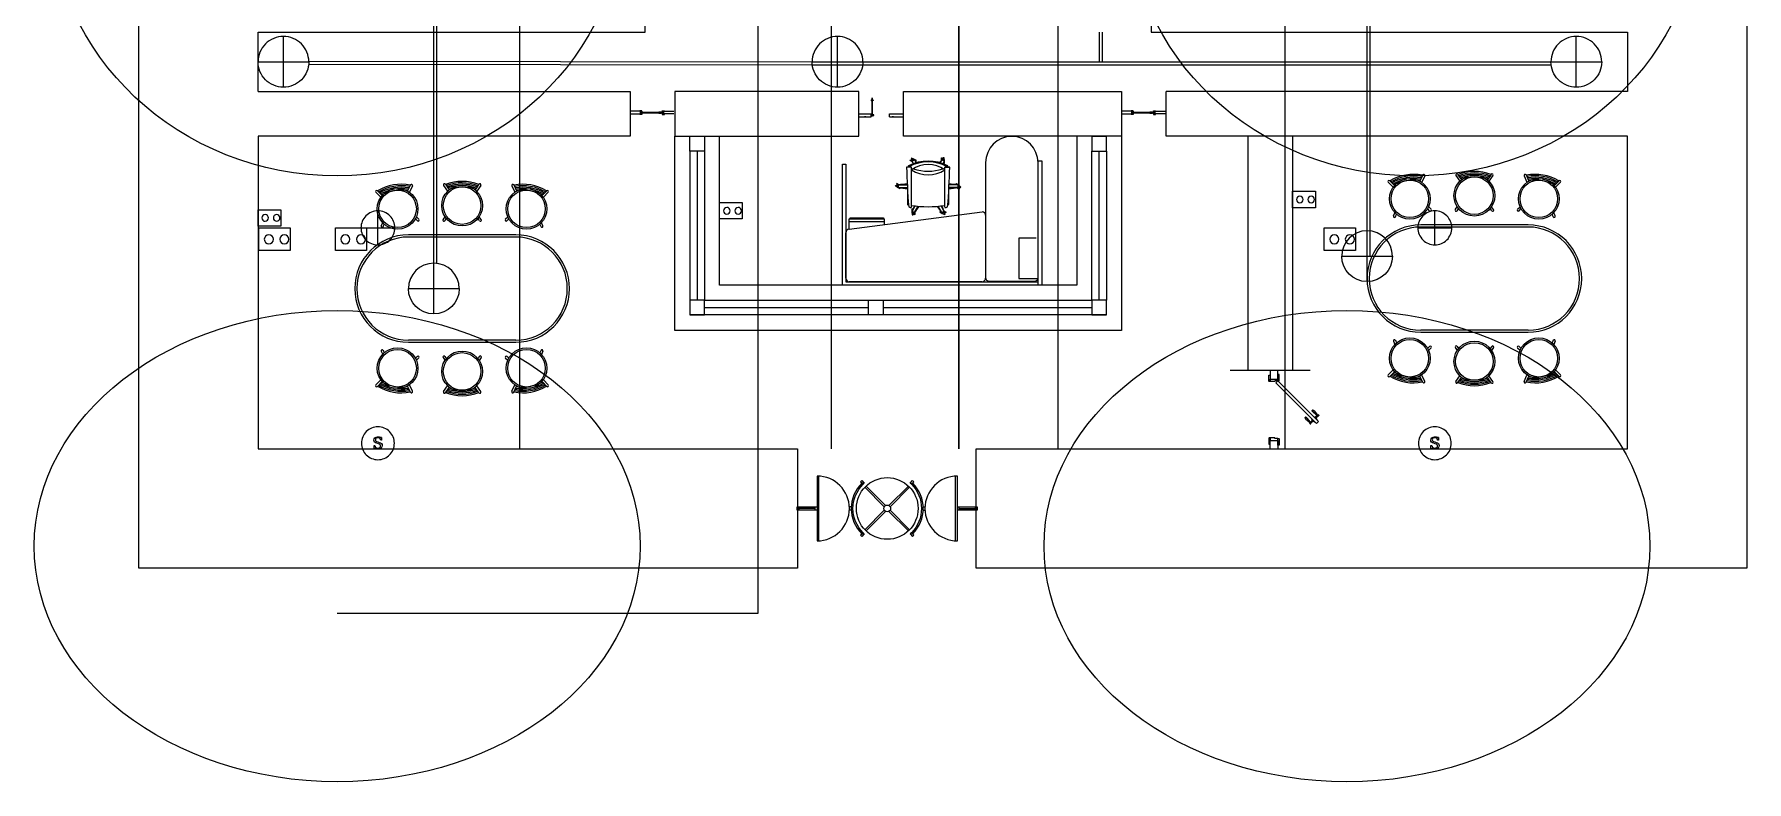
# Model space of a CAD drawing. Header units: millimetres. Extents: x 154 to 2591, y 114 to 4220.
# Drawn here: x 154 to 729, y 114 to 365 of the extents above; entities that cross this region are included whole.
import ezdxf

# ---------------------------------------------------------------- set-up
doc = ezdxf.new("R2010")
doc.units = ezdxf.units.MM
doc.header["$MEASUREMENT"] = 0
doc.layers.add('1', color=7, linetype='Continuous', true_color=0x555555)
doc.layers.add('network', color=7, linetype='Continuous', true_color=0x3a6fa0)
for name, color, linetype in [('electrical', 120, 'Continuous'), ('external wall', 1, 'Continuous'), ('glass', 3, 'Continuous'), ('pipe', 180, 'Continuous'), ('plumbing', 203, 'Continuous'), ('window', 4, 'Continuous')]:
    doc.layers.add(name, color=color, linetype=linetype)

# ---------------------------------------------------------------- blocks, each defined once
blk = doc.blocks.new('A$C13DF2AF7')
at = {"color": 0}
for p, q in [((8, -1404), (8, 18)), ((8, 18), (48, 18)), ((48, 18), (48, -1402)), ((50, 18), (2289, 18)), ((2289, 18), (2289, -1368)), ((2249, -22), (50, -22)), ((50, -69), (50, -1384)), ((270, -59), (51, -59)), ((610, -29), (90, -29)), ((270, -519), (270, -59)), ((650, -782), (650, -62)), ((650, -1394), (650, -69)), ((690, -22), (2210, -22)), ((2249, -1368), (2249, -22)), ((2250, -62), (2250, -582)), ((70, -519), (270, -519)), ((2210, -622), (690, -822)), ((1810, -741), (1810, -674)), ((2210, -711), (1810, -711)), ((1810, -711), (1810, -711)), ((2210, -741), (1810, -741)), ((1820, -751), (1820, -741)), ((2200, -751), (1820, -751)), ((2210, -741), (2200, -741)), ((2200, -741), (2200, -751)), ((2210, -622), (2210, -741)), ((1071, -904), (1071, -1063)), ((1103, -819), (1108, -810)), ((1127, -833), (1103, -819)), ((1108, -810), (1117, -814)), ((1117, -791), (1112, -800)), ((1112, -800), (1122, -805)), ((1146, -804), (1117, -791)), ((1117, -814), (1126, -819)), ((1117, -873), (1117, -1334)), ((1122, -805), (1131, -810)), ((1124, -827), (1152, -812)), ((1124, -827), (1160, -889)), ((1173, -820), (1146, -804)), ((1152, -812), (1194, -885)), ((1163, -826), (1168, -829)), ((1168, -829), (1173, -820)), ((1464, -812), (1421, -885)), ((1491, -827), (1455, -889)), ((1460, -789), (1471, -788)), ((1460, -816), (1460, -789)), ((1464, -812), (1491, -827)), ((1471, -788), (1471, -799)), ((1471, -799), (1472, -809)), ((1492, -787), (1481, -788)), ((1481, -788), (1482, -798)), ((1482, -798), (1482, -808)), ((1484, -845), (1484, -851)), ((1484, -851), (1495, -850)), ((1495, -819), (1492, -787)), ((1495, -850), (1495, -819)), ((1498, -873), (1498, -1334)), ((1544, -1063), (1544, -904)), ((934, -1105), (941, -1097)), ((957, -1127), (934, -1105)), ((941, -1097), (949, -1104)), ((954, -1081), (947, -1089)), ((947, -1089), (955, -1096)), ((949, -1104), (956, -1111)), ((975, -1097), (954, -1081)), ((955, -1096), (963, -1103)), ((982, -1146), (957, -1127)), ((968, -1129), (968, -1098)), ((968, -1098), (1070, -1098)), ((968, -1129), (1068, -1129)), ((981, -1131), (981, -1131)), ((981, -1131), (989, -1138)), ((989, -1138), (982, -1146)), ((1647, -1098), (1546, -1098)), ((1647, -1129), (1548, -1129)), ((1624, -1092), (1629, -1083)), ((1629, -1095), (1624, -1092)), ((1629, -1083), (1657, -1099)), ((1641, -1130), (1665, -1144)), ((1647, -1098), (1647, -1129)), ((1662, -1129), (1654, -1124)), ((1657, -1099), (1682, -1117)), ((1668, -1120), (1659, -1115)), ((1671, -1135), (1662, -1129)), ((1665, -1144), (1671, -1135)), ((1677, -1126), (1668, -1120)), ((1682, -1117), (1677, -1126)), ((1117, -1334), (1061, -1334)), ((1061, -1334), (1117, -1334)), ((1498, -1334), (1554, -1334)), ((2269, -1368), (2249, -1368)), ((2289, -1368), (2269, -1368)), ((44, -1404), (8, -1404)), ((48, -1402), (44, -1404)), ((1131, -1376), (1121, -1377)), ((1121, -1377), (1121, -1408)), ((1121, -1408), (1124, -1440)), ((1124, -1400), (1140, -1372)), ((1152, -1416), (1124, -1400)), ((1124, -1440), (1134, -1439)), ((1132, -1383), (1131, -1376)), ((1134, -1429), (1133, -1419)), ((1134, -1439), (1134, -1429)), ((1144, -1428), (1144, -1418)), ((1145, -1439), (1144, -1428)), ((1155, -1438), (1145, -1439)), ((1152, -1416), (1171, -1382)), ((1155, -1411), (1155, -1438)), ((1447, -1398), (1442, -1407)), ((1442, -1407), (1470, -1423)), ((1464, -1416), (1445, -1382)), ((1453, -1401), (1447, -1398)), ((1491, -1400), (1464, -1416)), ((1470, -1423), (1498, -1436)), ((1491, -1400), (1475, -1372)), ((1494, -1422), (1485, -1417)), ((1489, -1394), (1513, -1408)), ((1499, -1413), (1490, -1408)), ((1503, -1427), (1494, -1422)), ((1498, -1436), (1503, -1427)), ((1508, -1417), (1499, -1413)), ((1513, -1408), (1508, -1417))]:
    blk.add_line(p, q, dxfattribs=at)
for centre, radius, start, end in [((90, -69), 40, 90, 180), ((610, -69), 40, 0, 90), ((690, -62), 40, 90, 180), ((2210, -62), 40, 0, 90), ((2210, -582), 40, 269.9365, 0.0635), ((690, -782), 40, 180, 270), ((7850, -1461), 6790, 175.0741, 178.9282), ((1308, -2078), 1198, 100.8173, 101.3741), ((1108, -916), 44.9, 77.8383, 121.0044), ((1308, -2078), 1198, 80.8598, 99.1402), ((2861, -106), 1881, 202.5522, 204.6431), ((1138, -819), 12.1, 30, 210), ((1138, -819), 5.25, 30, 210), ((-341, -1955), 1881, 34.7003, 37.4478), ((2957, -1955), 1881, 142.5522, 145.2997), ((-246, -106), 1881, 335.3569, 337.4478), ((1478, -819), 12.1, 330, 150), ((1478, -819), 5.25, 330, 150), ((1507, -916), 44.9, 58.9956, 102.1617), ((-5235, -1461), 6790, 1.0718, 4.9259), ((1308, -2078), 1198, 78.6259, 79.1827), ((968, -1114), 12.1, 90, 270), ((968, -1114), 5.25, 90, 270), ((1212, -2963), 1881, 94.3251, 97.4478), ((1212, 735), 1881, 262.5522, 265.593), ((1404, -2963), 1881, 82.5522, 85.6749), ((1404, 735), 1881, 274.407, 277.4478), ((1647, -1114), 12.1, 270, 90), ((1647, -1114), 5.25, 270, 90), ((1086, -1342), 5.33, 52.9271, 231.3109), ((1308, -921), 481, 242.0686, 297.9314), ((1308, -921), 471, 242.2928, 297.7072), ((1308, -1598), 353, 57.3822, 122.6178), ((1308, -1039), 324, 233.9912, 306.0088), ((2861, -2121), 1881, 156.4846, 157.4478), ((1308, -1795), 509, 70.6389, 109.3611), ((-246, -2121), 1881, 22.5522, 23.5154), ((1530, -1342), 5.33, 308.6891, 127.0729), ((350, -1384), 300, 180, 0), ((1138, -1408), 12.1, 150, 330), ((1138, -1408), 5.25, 150, 330), ((-341, -272), 1881, 322.5522, 323.7681), ((2957, -272), 1881, 216.2319, 217.4478), ((1478, -1408), 12.1, 210, 30), ((1478, -1408), 5.25, 210, 30)]:
    blk.add_arc(centre, radius, start, end, dxfattribs=at)
blk = doc.blocks.new('A$C201F2B46')
at = {"color": 0}
for p, q in [((194, 873), (240, 827)), ((208, 887), (252, 843)), ((516, 942), (489, 885)), ((534, 933), (506, 874)), ((825, 936), (862, 883)), ((841, 947), (877, 896)), ((1154, 947), (1118, 896)), ((1170, 936), (1133, 883)), ((1460, 933), (1487, 874)), ((1478, 942), (1504, 885)), ((1786, 887), (1742, 843)), ((1800, 873), (1754, 827)), ((594, 622), (572, 645)), ((819, 619), (838, 645)), ((1176, 619), (1157, 645)), ((1399, 622), (1422, 645)), ((243, 560), (257, 589)), ((262, 552), (272, 575)), ((580, 608), (562, 626)), ((836, 608), (850, 628)), ((1159, 608), (1145, 628)), ((1414, 608), (1431, 626)), ((1732, 552), (1722, 575)), ((1750, 560), (1737, 589)), ((1497, 476), (497, 476)), ((1497, 476), (497, 476)), ((1497, 456), (497, 456)), ((243, -608), (257, -637)), ((262, -599), (272, -622)), ((1497, -504), (497, -504)), ((497, -524), (1497, -524)), ((497, -524), (1497, -524)), ((1732, -599), (1722, -622)), ((1750, -608), (1737, -637)), ((580, -655), (562, -673)), ((594, -670), (572, -692)), ((819, -667), (838, -693)), ((836, -655), (850, -676)), ((1159, -655), (1145, -676)), ((1176, -667), (1157, -693)), ((1399, -670), (1422, -692)), ((1414, -655), (1431, -673)), ((194, -921), (240, -875)), ((208, -935), (252, -891)), ((516, -989), (489, -932)), ((534, -981), (506, -922)), ((825, -984), (862, -930)), ((841, -995), (877, -944)), ((1154, -995), (1118, -944)), ((1170, -984), (1133, -930)), ((1460, -981), (1487, -922)), ((1478, -989), (1504, -932)), ((1786, -935), (1742, -891)), ((1800, -921), (1754, -875))]:
    blk.add_line(p, q, dxfattribs=at)
for centre, radius in [((396, 719), 190), ((396, 719), 175), ((997, 749), 190), ((997, 749), 175), ((1597, 719), 190), ((1597, 719), 175), ((396, -766), 190), ((396, -766), 175), ((997, -796), 190), ((997, -796), 175), ((1597, -766), 190), ((1597, -766), 175)]:
    blk.add_circle(centre, radius, dxfattribs=at)
for centre, radius, start, end in [((997, 556), 418, 68.26, 111.5976), ((997, 543), 418, 69.3531, 110.5038), ((201, 880), 10, 45.234, 224.7659), ((429, 529), 418, 78.26, 121.5976), ((432, 516), 418, 79.3531, 120.5038), ((434, 502), 418, 80.4516, 119.5504), ((436, 489), 418, 81.5559, 118.2995), ((439, 476), 418, 82.6666, 117.161), ((525, 937), 10, 335.2341, 154.766), ((833, 942), 10, 35.234, 214.7659), ((997, 529), 418, 70.4516, 109.5504), ((997, 516), 418, 71.5559, 108.2995), ((997, 502), 418, 72.6666, 107.161), ((1162, 942), 10, 325.2341, 144.766), ((1469, 937), 10, 25.234, 204.7659), ((1565, 529), 418, 58.4024, 101.74), ((1562, 516), 418, 59.4962, 100.6469), ((1560, 502), 418, 60.4496, 99.5484), ((1558, 489), 418, 61.7005, 98.4441), ((1555, 476), 418, 62.839, 97.3334), ((1793, 880), 10, 315.2341, 134.766), ((252, 556), 10, 155.2341, 334.766), ((587, 615), 10, 225.234, 44.7659), ((828, 613), 10, 145.2341, 324.766), ((1167, 613), 10, 215.234, 34.7659), ((1407, 615), 10, 135.2341, 314.766), ((1741, 556), 10, 205.234, 24.7659), ((497, -24), 500, 90, 270), ((497, -24), 500, 90, 270), ((497, -24), 480, 90, 270), ((1497, -24), 500, 270, 90), ((1497, -24), 500, 270, 90), ((1497, -24), 480, 270, 90), ((252, -604), 10, 25.234, 204.7659), ((1741, -604), 10, 335.2341, 154.766), ((587, -663), 10, 315.2341, 134.766), ((828, -661), 10, 35.234, 214.7659), ((1167, -661), 10, 325.2341, 144.766), ((1407, -663), 10, 45.234, 224.7659), ((201, -928), 10, 135.2341, 314.766), ((429, -577), 418, 238.4024, 281.74), ((432, -563), 418, 239.4962, 280.6469), ((434, -550), 418, 240.4496, 279.5484), ((436, -537), 418, 241.7005, 278.4441), ((439, -523), 418, 242.839, 277.3334), ((997, -550), 418, 252.839, 287.3334), ((1565, -577), 418, 258.26, 301.5976), ((1562, -563), 418, 259.3531, 300.5038), ((1560, -550), 418, 260.4516, 299.5504), ((1558, -537), 418, 261.5559, 298.2995), ((1555, -523), 418, 262.6666, 297.161), ((1793, -928), 10, 225.234, 44.7659), ((525, -985), 10, 205.234, 24.7659), ((833, -989), 10, 145.2341, 324.766), ((997, -604), 418, 248.4024, 291.74), ((997, -590), 418, 249.4962, 290.6469), ((997, -577), 418, 250.4496, 289.5484), ((997, -563), 418, 251.7005, 288.4441), ((1162, -989), 10, 215.234, 34.7659), ((1469, -985), 10, 155.2341, 334.766)]:
    blk.add_arc(centre, radius, start, end, dxfattribs=at)
blk = doc.blocks.new('detail1')
for p, q in [((-5, 26), (-44, 26)), ((0, 0), (-44, 0)), ((-2, 35), (-5, 38)), ((-2, 31), (-5, 28)), ((-2, 35), (24, 35)), ((-2, 31), (24, 31)), ((27, 33), (24, 35)), ((27, 33), (24, 31))]:
    blk.add_line(p, q)
for points in [[(-5, 24), (-115, 24), (-115, 17), (-70, 17), (-70, 9), (-115, 9), (-115, 2), (-5, 2)], [(0, 35), (0, 50), (-5, 50), (-5, 0), (0, 0), (0, 31)]]:
    blk.add_lwpolyline(points)
for centre, start, end in [((-45, 18), 84.5932, 132.2767), ((-45, 8), 227.7233, 275.4068)]:
    blk.add_arc(centre, 7.82, start, end)
blk = doc.blocks.new('acses 1')
at = {"color": 0}
for points in [[(-31, 17), (-28, 20), (-28, -20), (-31, -16), (-31, 17)], [(-28, 20), (-25, 20), (-25, -20), (-28, -20), (-28, 20)], [(-12, 20), (-3, 20), (-3, -20), (-12, -20), (-12, 20)], [(0, 26), (0, -26), (-3, -26), (-3, 26), (0, 26)]]:
    blk.add_lwpolyline(points, dxfattribs=at)
for centre, radius, start, end in [((-20, 0), 20.3, 125.48934, 234.51066), ((-18, 20), 6.5, 180, 0), ((-18, -20), 6.5, 0, 180)]:
    blk.add_arc(centre, radius, start, end, dxfattribs=at)
blk = doc.blocks.new('door900')
at = {"color": 0}
for p, q in [((-30, 3), (-30, 0)), ((30, 0), (-30, 0)), ((27, 6), (-27, 6)), ((-9, 68), (9, 68)), ((9, 65), (-9, 65)), ((-8, 22), (8, 22)), ((-8, 18), (8, 18)), ((-7, 71), (-7, 70)), ((-6, 71), (-7, 71)), ((-7, 70), (7, 70)), ((-7, 63), (-7, 24)), ((-7, 63), (7, 63)), ((-6, 71), (6, 71)), ((6, 71), (7, 71)), ((7, 71), (7, 70)), ((9, 63), (7, 63)), ((7, 49), (7, 24)), ((9, 51), (9, 51)), ((11, 57), (11, 63)), ((11, 57), (11, 51)), ((13, 57), (13, 63)), ((13, 57), (13, 51)), ((23, 64), (23, 50)), ((27, 57), (27, 64)), ((27, 64), (29, 64)), ((27, 64), (29, 64)), ((27, 57), (27, 50)), ((27, 50), (29, 50)), ((27, 50), (29, 50)), ((29, 64), (29, 63)), ((29, 63), (29, 57)), ((29, 51), (29, 57)), ((29, 51), (29, 50)), ((29, 50), (29, 50)), ((30, 3), (30, 0)), ((31, 63), (31, 57)), ((31, 51), (31, 57)), ((34, 57), (34, 63)), ((34, 63), (34, 57)), ((34, 51), (34, 57)), ((34, 57), (34, 51)), ((93, 68), (36, 63)), ((36, 57), (36, 63)), ((36, 57), (36, 51)), ((93, 46), (36, 51)), ((101, 67), (103, 68)), ((101, 57), (101, 67)), ((101, 57), (101, 46)), ((101, 46), (103, 46)), ((103, 68), (103, 68)), ((103, 57), (103, 68)), ((103, 57), (103, 46)), ((103, 46), (103, 46)), ((107, 68), (105, 67)), ((105, 57), (105, 67)), ((105, 57), (105, 46)), ((107, 46), (105, 46)), ((107, 57), (107, 68)), ((107, 57), (107, 46)), ((111, 68), (112, 67)), ((111, 57), (111, 68)), ((111, 57), (111, 46)), ((111, 46), (112, 46)), ((112, 57), (112, 67)), ((112, 66), (113, 66)), ((112, 57), (112, 46)), ((112, 47), (113, 47)), ((113, 57), (113, 66)), ((113, 57), (113, 47)), ((121, 57), (121, 59)), ((121, 57), (121, 55))]:
    blk.add_line(p, q, dxfattribs=at)
for centre, radius, start, end in [((-27, 3), 3, 90, 180), ((-7, 6), 6, 130.5908, 180), ((-9, 66), 1.25, 90, 270), ((-17, 17), 8.41, 314.3689, 12.0705), ((-8, 20), 2, 90, 270), ((-7, 68), 2.51, 90.115, 179.885), ((-7, 65), 2.51, 180.115, 269.885), ((-8, 24), 1.71, 275.059, 359.7825), ((0, 64), 9.29, 53.4104, 126.5896), ((7, 68), 2.51, 0.115, 89.885), ((7, 65), 2.51, 270.115, 359.885), ((9, 49), 1.91, 88.7426, 178.1515), ((8, 24), 1.71, 180.2175, 264.941), ((8, 20), 2, 270, 90), ((17, 17), 8.41, 167.9295, 225.6311), ((9, 66), 1.25, 270, 90), ((9, 65), 2.15, 272.7029, 297.6142), ((9, 49), 2.15, 62.3858, 87.2971), ((10, 63), 0.561, 3.7097, 127.9634), ((10, 51), 0.561, 232.0366, 356.2903), ((12, 63), 1.1, 0.0106, 179.9894), ((12, 51), 1.1, 180.0106, 359.9894), ((7, 6), 6, 0, 49.4092), ((17, 70), 8.83, 243.5466, 311.3694), ((17, 43), 8.83, 48.6306, 116.4534), ((24, 64), 2.01, 4.1469, 175.8531), ((24, 50), 2.01, 184.1469, 355.8531), ((27, 3), 3, 0, 90), ((30, 63), 1.03, 0, 180.0014), ((30, 51), 1.03, 179.9972, 0), ((33, 63), 1.48, 0, 180), ((33, 51), 1.48, 180, 0), ((35, 63), 1.03, 0, 180), ((33, 63), 1.48, 1.563306237032948e-10, 2.08440831604393e-10), ((35, 51), 1.03, 180, 0), ((93, 73), 4.4, 266.3976, 315.6468), ((93, 41), 4.4, 44.3532, 93.6024), ((98, 67), 2.89, 358.3861, 135.6468), ((98, 46), 2.89, 224.3532, 1.6139), ((104, 68), 1.15, 170.914, 348.1019), ((104, 46), 1.15, 11.8981, 189.086), ((109, 68), 2.1, 0, 180), ((109, 46), 2.1, 180, 0), ((115, 62), 2.84, 13.4568, 140.4953), ((115, 51), 2.84, 219.5047, 346.5432), ((128, 65), 9.88, 191.9991, 221.6757), ((128, 48), 9.88, 138.3243, 168.0009), ((121, 57), 1.79, 0, 90), ((121, 57), 1.79, 270, 0)]:
    blk.add_arc(centre, radius, start, end, dxfattribs=at)

msp = doc.modelspace()

# ---------------------------------------------------------------- linework, layer by layer
at = {"color": 0}
for p, q in [((430.55, 338.57), (434.66, 338.57)), ((430.55, 337.65), (434.66, 337.65)), ((432.87, 337.65), (432.43, 337.65)), ((433.74, 337.65), (434.5, 337.65)), ((434.5, 337.65), (434.66, 337.65)), ((434.66, 337.65), (434.66, 338.57)), ((434.91, 338.21), (435.08, 338.21)), ((435.08, 337.87), (434.91, 337.87)), ((435.04, 338.17), (434.94, 338.17)), ((434.94, 338.17), (435.04, 338.17)), ((434.99, 338.22), (434.99, 338.11)), ((434.99, 338.11), (434.99, 338.22)), ((440.77, 338.57), (445.38, 338.57)), ((440.77, 337.65), (440.77, 338.57)), ((440.77, 337.65), (445.38, 337.65)), ((440.92, 337.65), (440.77, 337.65)), ((442.18, 337.65), (441.69, 337.65)), ((417.09, 195.21), (417.09, 216.93)), ((463.01, 195.21), (463.01, 216.93)), ((410.44, 205.46), (410.44, 206.67)), ((415.88, 206.07), (410.44, 206.07)), ((415.88, 205.46), (415.88, 206.67)), ((427.98, 206.67), (427.34, 206.67)), ((427.98, 205.46), (427.34, 205.46)), ((452.12, 206.67), (452.75, 206.67)), ((452.12, 205.46), (452.75, 205.46)), ((464.22, 205.46), (464.22, 206.67)), ((464.22, 206.07), (469.65, 206.07)), ((469.65, 205.46), (469.65, 206.67))]:
    msp.add_line(p, q, dxfattribs=at)
for points in [[(353.72, 338.57), (357.18, 338.57), (357.18, 339.47), (353.72, 339.47)], [(368.39, 338.57), (364.93, 338.57), (364.93, 339.47), (368.39, 339.47)], [(518.72, 338.57), (522.18, 338.57), (522.18, 339.47), (518.72, 339.47)], [(533.39, 338.57), (529.93, 338.57), (529.93, 339.47), (533.39, 339.47)], [(435.08, 337.87), (435.08, 338.71), (435.02, 338.71), (435.02, 338.37), (434.96, 338.37), (434.96, 338.71), (434.91, 338.71), (434.91, 337.87)], [(435.02, 337.97), (435.02, 338.47), (434.96, 338.47), (434.96, 337.97)], [(434.96, 338.37), (434.96, 337.87), (435.02, 337.87), (435.02, 338.37)], [(568.68, 252.56), (568.68, 249.55), (571.26, 249.55), (571.26, 252.56)], [(568.68, 225.93), (568.68, 228.94), (571.26, 228.94), (571.26, 225.93)], [(432.52, 213.19), (439.05, 206.65)], [(432.92, 213.6), (439.46, 207.06)], [(440.63, 207.06), (447.17, 213.6)], [(441.04, 206.65), (447.57, 213.19)], [(416.48, 205.46), (409.83, 205.46), (409.83, 206.67), (416.48, 206.67)], [(432.52, 198.95), (439.05, 205.48)], [(432.92, 198.54), (439.46, 205.08)], [(440.63, 205.08), (447.17, 198.54)], [(441.04, 205.48), (447.57, 198.95)], [(463.61, 206.67), (470.26, 206.67), (470.26, 205.46), (463.61, 205.46)]]:
    msp.add_lwpolyline(points, dxfattribs=at)
for points in [[(356.92, 339.62), (356.92, 339.47), (357.67, 339.47), (357.67, 339.58), (357.63, 339.62)], [(357.22, 338.59), (357.37, 338.59), (357.37, 339.45), (357.22, 339.45)], [(357.67, 338.57), (357.37, 338.57), (357.37, 339.47), (357.67, 339.47), (357.67, 339.47), (357.67, 339.47), (357.67, 338.57)], [(365.19, 339.62), (365.19, 339.47), (364.45, 339.47), (364.45, 339.58), (364.48, 339.62)], [(364.45, 338.57), (364.75, 338.57), (364.75, 339.47), (364.45, 339.47), (364.45, 339.47), (364.45, 339.47), (364.45, 338.57)], [(364.9, 338.59), (364.75, 338.59), (364.75, 339.45), (364.9, 339.45)], [(435.02, 343.93), (435.02, 338.35), (434.96, 338.35), (434.96, 343.93)], [(521.92, 339.62), (521.92, 339.47), (522.67, 339.47), (522.67, 339.58), (522.63, 339.62)], [(522.22, 338.59), (522.37, 338.59), (522.37, 339.45), (522.22, 339.45)], [(522.67, 338.57), (522.37, 338.57), (522.37, 339.47), (522.67, 339.47), (522.67, 339.47), (522.67, 339.47), (522.67, 338.57)], [(530.19, 339.62), (530.19, 339.47), (529.45, 339.47), (529.45, 339.58), (529.48, 339.62)], [(529.45, 338.57), (529.75, 338.57), (529.75, 339.47), (529.45, 339.47), (529.45, 339.47), (529.45, 339.47), (529.45, 338.57)], [(529.9, 338.59), (529.75, 338.59), (529.75, 339.45), (529.9, 339.45)], [(356.92, 338.42), (356.92, 338.57), (357.67, 338.57), (357.67, 338.46), (357.63, 338.42)], [(357.69, 339.19), (364.42, 339.19), (364.42, 338.85), (357.69, 338.85)], [(365.19, 338.42), (365.19, 338.57), (364.45, 338.57), (364.45, 338.46), (364.48, 338.42)], [(521.92, 338.42), (521.92, 338.57), (522.67, 338.57), (522.67, 338.46), (522.63, 338.42)], [(522.69, 339.19), (529.42, 339.19), (529.42, 338.85), (522.69, 338.85)], [(530.19, 338.42), (530.19, 338.57), (529.45, 338.57), (529.45, 338.46), (529.48, 338.42)], [(568.25, 250.84), (568.68, 250.84), (568.68, 248.7), (568.36, 248.7), (568.25, 248.8)], [(568.68, 248.7), (568.68, 249.55), (571.26, 249.55), (571.26, 248.97), (570.21, 248.97), (570.21, 248.7), (568.68, 248.7)], [(571.26, 248.91), (584.93, 235.24), (584.24, 234.56), (570.58, 248.23)], [(571.69, 251.12), (571.26, 251.12), (571.26, 248.97), (571.58, 248.97), (571.69, 249.08)], [(568.25, 227.65), (568.68, 227.65), (568.68, 229.8), (568.36, 229.8), (568.25, 229.69)], [(568.68, 229.8), (568.68, 228.94), (571.26, 228.94), (571.26, 229.52), (570.21, 229.52), (570.21, 229.8), (568.68, 229.8)], [(571.69, 227.37), (571.26, 227.37), (571.26, 229.52), (571.58, 229.52), (571.69, 229.41)]]:
    msp.add_lwpolyline(points, close=True, dxfattribs=at)
for points in [[(363.29, 339.19), (363.29, 339.21, -0.414214), (363.32, 339.23, 0), (363.69, 339.23, 0), (364.06, 339.23, -0.414214), (364.09, 339.21), (364.09, 339.19)], [(363.29, 338.85), (363.29, 338.83, 0.414214), (363.32, 338.8, 0), (363.69, 338.8, 0), (364.06, 338.8, 0.414214), (364.09, 338.83), (364.09, 338.85)], [(528.29, 339.19), (528.29, 339.21, -0.414214), (528.32, 339.23, 0), (528.69, 339.23, 0), (529.06, 339.23, -0.414214), (529.09, 339.21), (529.09, 339.19)], [(528.29, 338.85), (528.29, 338.83, 0.414214), (528.32, 338.8, 0), (528.69, 338.8, 0), (529.06, 338.8, 0.414214), (529.09, 338.83), (529.09, 338.85)], [(431.91, 197.93), (432.31, 197.52), (431.5, 196.71), (431.09, 197.12), (431.91, 197.93, -0.414214), (431.91, 214.21), (431.09, 215.02), (431.5, 215.43), (432.31, 214.61), (431.91, 214.21)], [(448.18, 214.21), (447.78, 214.61), (448.59, 215.43), (449, 215.02), (448.18, 214.21, -0.414214), (448.18, 197.93), (447.78, 197.52), (448.59, 196.71), (449, 197.12), (448.18, 197.93)]]:
    msp.add_lwpolyline(points, format="xyb", dxfattribs=at)
for points in [[(416.48, 195.19, 1), (416.48, 216.95)], [(463.61, 195.19), (463.61, 216.95, 1)]]:
    msp.add_lwpolyline(points, format="xyb", close=True, dxfattribs=at)
for centre, radius in [((434.99, 338.17), 0.0306), ((434.99, 338.17), 0.0306), ((440.05, 206.07), 10.36), ((440.05, 206.07), 1.15)]:
    msp.add_circle(centre, radius, dxfattribs=at)
for start, end in [(135, 225), (315, 45)]:
    msp.add_arc((440.05, 206.07), 12.08, start, end, dxfattribs=at)
at = {"layer": '1', "color": 24, "lineweight": -3, "true_color": 0xb03020}
for points in [[(576.18, 312.61), (583.83, 312.61), (583.83, 307.05), (576.18, 307.05)], [(228.72, 306.42), (236.37, 306.42), (236.37, 300.86), (228.72, 300.86)], [(383.72, 308.85), (391.37, 308.85), (391.37, 303.29), (383.72, 303.29)]]:
    msp.add_lwpolyline(points, close=True, dxfattribs=at)
for points in [[(578.61, 310.95, 0.414213), (577.5, 309.83, 0.414213), (578.61, 308.72, 0.414213), (579.73, 309.83, 0.414214)], [(582.44, 310.95, 0.414213), (581.32, 309.83, 0.414213), (582.44, 308.72, 0.414213), (583.55, 309.83, 0.414214)], [(386.16, 307.18, 0.414213), (385.04, 306.07, 0.414213), (386.16, 304.96, 0.414213), (387.27, 306.07, 0.414214)], [(389.98, 307.18, 0.414213), (388.87, 306.07, 0.414213), (389.98, 304.96, 0.414213), (391.09, 306.07, 0.414214)], [(231.16, 304.75, 0.414213), (230.04, 303.64, 0.414213), (231.16, 302.53, 0.414213), (232.27, 303.64, 0.414214)], [(234.98, 304.75, 0.414213), (233.87, 303.64, 0.414213), (234.98, 302.53, 0.414213), (236.09, 303.64, 0.414214)]]:
    msp.add_lwpolyline(points, format="xyb", close=True, dxfattribs=at)
at = {"layer": 'electrical', "color": 252, "lineweight": -3, "true_color": 0x888888}
for p, q in [((316.58, 682.87), (316.58, 226.07)), ((573.53, 682.87), (573.53, 226.07)), ((421.26, 444.95), (421.26, 226.07)), ((497.4, 444.95), (497.4, 226.07))]:
    msp.add_line(p, q, dxfattribs=at)
at = {"layer": 'electrical', "color": 7, "lineweight": -3}
for p, q in [((464.09, 682.87), (464.09, 226.07)), ((464.09, 226.07), (464.09, 682.87))]:
    msp.add_line(p, q, dxfattribs=at)
at = {"layer": 'electrical', "color": 30, "lineweight": -3, "true_color": 0xe67e22}
msp.add_line((464.09, 682.87), (464.09, 226.07), dxfattribs=at)
at = {"layer": 'electrical'}
for p, q in [((287.77, 288.46), (287.77, 576.07)), ((288.77, 288.46), (288.77, 576.07)), ((601.22, 299.33), (601.22, 575.07)), ((602.22, 299.33), (602.22, 575.07))]:
    msp.add_line(p, q, dxfattribs=at)
at = {"layer": 'electrical', "color": 42, "lineweight": -3, "true_color": 0xc8922a}
for p, q in [((269, 294.59), (269, 306.01)), ((623.97, 294.59), (623.97, 306.01)), ((263.29, 300.3), (274.71, 300.3)), ((618.26, 300.3), (629.68, 300.3))]:
    msp.add_line(p, q, dxfattribs=at)
at = {"layer": 'electrical', "color": 24, "lineweight": -3, "true_color": 0xb03020}
for p, q in [((229.03, 300.3), (239.5, 300.3)), ((229.03, 292.69), (229.03, 300.3)), ((239.5, 300.3), (239.5, 292.69)), ((254.72, 300.3), (265.19, 300.3)), ((254.72, 292.69), (254.72, 300.3)), ((265.19, 300.3), (265.19, 292.69)), ((586.85, 300.3), (597.32, 300.3)), ((586.85, 292.69), (586.85, 300.3)), ((597.32, 300.3), (597.32, 292.69)), ((239.5, 292.69), (229.03, 292.69)), ((265.19, 292.69), (254.72, 292.69)), ((597.32, 292.69), (586.85, 292.69))]:
    msp.add_line(p, q, dxfattribs=at)
at = {"layer": 'electrical', "lineweight": -3}
for p, q in [((267.68, 226.35), (267.68, 227.22)), ((267.68, 227.22), (267.97, 227.22)), ((269.14, 227.8), (268.64, 227.95)), ((268.97, 228.41), (269.45, 228.27)), ((270.23, 229.04), (269.94, 229.04)), ((270.23, 229.86), (270.23, 229.04)), ((622.65, 226.35), (622.65, 227.22)), ((622.65, 227.22), (622.95, 227.22)), ((624.12, 227.8), (623.61, 227.95)), ((623.95, 228.41), (624.43, 228.27)), ((625.2, 229.04), (624.91, 229.04)), ((625.2, 229.86), (625.2, 229.04))]:
    msp.add_line(p, q, dxfattribs=at)
at = {"layer": 'electrical', "color": 42, "lineweight": -3, "true_color": 0xc8922a}
for centre, start, end in [((269, 300.3), 89.99993, 180.00007), ((269, 300.3), 359.99993, 90.00007), ((623.97, 300.3), 89.99985, 180.00015), ((623.97, 300.3), 359.99985, 90.00015), ((269, 300.3), 179.99993, 270.00007), ((269, 300.3), 269.99993, 0.00007), ((623.97, 300.3), 179.99985, 270.00015), ((623.97, 300.3), 269.99985, 0.00015)]:
    msp.add_arc(centre, 5.71, start, end, dxfattribs=at)
at = {"layer": 'electrical', "color": 24, "lineweight": -3, "true_color": 0xb03020}
for centre, start, end in [((232.36, 296.49), 90.00032, 179.99968), ((232.36, 296.49), 180.00032, 269.99968), ((232.36, 296.49), 0.00032, 89.99968), ((232.36, 296.49), 270.00032, 359.99968), ((237.59, 296.49), 90.00032, 179.99968), ((237.59, 296.49), 180.00032, 269.99968), ((237.59, 296.49), 0.00032, 89.99968), ((237.59, 296.49), 270.00032, 359.99968), ((258.05, 296.49), 90.00032, 179.99968), ((258.05, 296.49), 180.00032, 269.99968), ((258.05, 296.49), 0.00032, 89.99968), ((258.05, 296.49), 270.00032, 359.99968), ((263.29, 296.49), 90.00032, 179.99968), ((263.29, 296.49), 180.00032, 269.99968), ((263.29, 296.49), 0.00032, 89.99968), ((263.29, 296.49), 270.00032, 359.99968), ((590.19, 296.49), 90.0006, 179.9994), ((590.19, 296.49), 180.0006, 269.9994), ((590.19, 296.49), 0.0006, 89.9994), ((590.19, 296.49), 270.0006, 359.9994), ((595.42, 296.49), 90.0006, 179.9994), ((595.42, 296.49), 180.0006, 269.9994), ((595.42, 296.49), 0.0006, 89.9994), ((595.42, 296.49), 270.0006, 359.9994)]:
    msp.add_arc(centre, 1.52, start, end, dxfattribs=at)
at = {"layer": 'electrical', "lineweight": -3}
for centre, radius, start, end in [((269, 227.97), 5.52, 89.9999, 180.0001), ((268.93, 226.82), 3.27, 79.08369, 89.45718), ((269, 227.97), 5.52, 359.9999, 90.0001), ((623.97, 227.97), 5.52, 89.99975, 180.00025), ((623.9, 226.82), 3.27, 79.08369, 89.45718), ((623.97, 227.97), 5.52, 359.99975, 90.00025), ((269, 227.97), 5.52, 179.9999, 270.0001), ((269.14, 230.12), 4.04, 248.82166, 258.70969), ((269, 229.43), 3.34, 258.68999, 269.81967), ((269, 227.97), 5.52, 269.9999, 0.0001), ((268.39, 223.91), 6.23, 72.84298, 79.31776), ((623.97, 227.97), 5.52, 179.99975, 270.00025), ((624.11, 230.12), 4.04, 248.82192, 258.70942), ((623.98, 229.43), 3.34, 258.68989, 269.81977), ((623.97, 227.97), 5.52, 269.99975, 0.00025), ((623.37, 223.91), 6.23, 72.84297, 79.31777)]:
    msp.add_arc(centre, radius, start, end, dxfattribs=at)
for points in [[(267.98, 229.82), (268.21, 230), (268.54, 230.09), (268.96, 230.09)], [(622.95, 229.82), (623.19, 230), (623.51, 230.09), (623.93, 230.09)], [(267.63, 229.05), (267.63, 229.38), (267.75, 229.64), (267.98, 229.82)], [(267.86, 228.37), (267.71, 228.53), (267.63, 228.76), (267.63, 229.05)], [(268.64, 227.95), (268.27, 228.06), (268.01, 228.2), (267.86, 228.37)], [(267.97, 227.22), (267.98, 226.93), (268.07, 226.71), (268.23, 226.57)], [(268.35, 229.64), (268.21, 229.53), (268.14, 229.37), (268.14, 229.16)], [(268.14, 229.16), (268.14, 228.98), (268.19, 228.83), (268.3, 228.73)], [(268.23, 226.57), (268.39, 226.43), (268.64, 226.36), (268.97, 226.36)], [(268.3, 228.73), (268.4, 228.62), (268.63, 228.52), (268.97, 228.41)], [(268.97, 229.81), (268.7, 229.81), (268.49, 229.75), (268.35, 229.64)], [(269.67, 229.63), (269.51, 229.75), (269.28, 229.81), (268.97, 229.81)], [(268.97, 226.36), (269.27, 226.36), (269.5, 226.42), (269.66, 226.55)], [(270.06, 226.37), (269.82, 226.18), (269.47, 226.09), (268.99, 226.09)], [(269.76, 227.5), (269.66, 227.6), (269.46, 227.7), (269.14, 227.8)], [(269.45, 228.27), (269.8, 228.17), (270.05, 228.03), (270.2, 227.87)], [(269.66, 226.55), (269.83, 226.67), (269.91, 226.84), (269.91, 227.08)], [(269.94, 229.04), (269.91, 229.31), (269.82, 229.51), (269.67, 229.63)], [(269.91, 227.08), (269.91, 227.26), (269.86, 227.4), (269.76, 227.5)], [(270.42, 227.22), (270.42, 226.84), (270.3, 226.56), (270.06, 226.37)], [(270.2, 227.87), (270.35, 227.71), (270.42, 227.49), (270.42, 227.22)], [(622.61, 229.05), (622.61, 229.38), (622.72, 229.64), (622.95, 229.82)], [(622.83, 228.37), (622.68, 228.53), (622.61, 228.76), (622.61, 229.05)], [(623.61, 227.95), (623.24, 228.06), (622.98, 228.2), (622.83, 228.37)], [(622.95, 227.22), (622.96, 226.93), (623.04, 226.71), (623.2, 226.57)], [(623.32, 229.64), (623.18, 229.53), (623.11, 229.37), (623.11, 229.16)], [(623.11, 229.16), (623.11, 228.98), (623.16, 228.83), (623.27, 228.73)], [(623.2, 226.57), (623.36, 226.43), (623.61, 226.36), (623.94, 226.36)], [(623.27, 228.73), (623.38, 228.62), (623.6, 228.52), (623.95, 228.41)], [(623.94, 229.81), (623.67, 229.81), (623.46, 229.75), (623.32, 229.64)], [(624.64, 229.63), (624.49, 229.75), (624.26, 229.81), (623.94, 229.81)], [(623.94, 226.36), (624.24, 226.36), (624.48, 226.42), (624.64, 226.55)], [(625.04, 226.37), (624.8, 226.18), (624.44, 226.09), (623.97, 226.09)], [(624.73, 227.5), (624.64, 227.6), (624.43, 227.7), (624.12, 227.8)], [(624.43, 228.27), (624.78, 228.17), (625.03, 228.03), (625.17, 227.87)], [(624.91, 229.04), (624.88, 229.31), (624.79, 229.51), (624.64, 229.63)], [(624.64, 226.55), (624.8, 226.67), (624.88, 226.84), (624.88, 227.08)], [(624.88, 227.08), (624.88, 227.26), (624.83, 227.4), (624.73, 227.5)], [(625.4, 227.22), (625.4, 226.84), (625.28, 226.56), (625.04, 226.37)], [(625.17, 227.87), (625.32, 227.71), (625.4, 227.49), (625.4, 227.22)]]:
    msp.add_open_spline(points, degree=3, dxfattribs=at)
at = {"layer": 'external wall'}
for p, q in [((728.72, 381.07), (728.72, 186.07)), ((228.72, 346.07), (353.72, 346.07)), ((353.72, 346.07), (353.72, 331.07)), ((430.55, 346.07), (368.72, 346.07)), ((368.72, 346.07), (368.72, 331.07)), ((430.55, 331.07), (430.55, 346.07)), ((445.55, 331.07), (445.55, 346.07)), ((445.55, 346.07), (518.72, 346.07)), ((518.72, 346.07), (518.72, 331.07)), ((533.72, 331.07), (533.72, 346.07)), ((368.72, 331.07), (383.72, 331.07)), ((373.72, 331.07), (378.72, 331.07)), ((373.72, 326.07), (373.72, 331.07)), ((373.72, 331.07), (378.72, 331.07)), ((378.72, 331.07), (378.72, 326.07)), ((383.72, 331.07), (430.55, 331.07)), ((503.72, 331.07), (445.55, 331.07)), ((518.72, 331.07), (503.72, 331.07)), ((508.72, 331.07), (513.72, 331.07)), ((688.72, 331.07), (533.72, 331.07)), ((688.72, 226.07), (688.72, 331.07)), ((378.72, 326.07), (373.72, 326.07)), ((378.72, 276.07), (373.72, 276.07)), ((373.72, 276.07), (373.72, 271.07)), ((378.72, 271.07), (373.72, 271.07)), ((373.72, 271.07), (378.72, 271.07)), ((378.72, 271.07), (378.72, 276.07)), ((433.72, 271.07), (433.72, 276.07)), ((433.72, 276.07), (438.72, 276.07)), ((438.72, 271.07), (433.72, 271.07)), ((438.72, 271.07), (433.72, 271.07)), ((438.72, 276.07), (438.72, 271.07)), ((513.72, 271.07), (508.72, 271.07)), ((469.92, 186.07), (469.92, 226.07)), ((469.92, 226.07), (688.72, 226.07)), ((728.72, 186.07), (469.92, 186.07))]:
    msp.add_line(p, q, dxfattribs=at)
for points in [[(409.92, 186.07), (188.72, 186.07), (188.72, 601.07)], [(228.72, 346.07), (228.72, 366.07), (358.72, 366.07), (358.72, 381.07)], [(528.72, 381.07), (528.72, 366.07), (688.72, 366.07), (688.72, 346.07), (533.72, 346.07)], [(445.55, 331.07), (445.55, 346.07)], [(353.72, 331.07), (228.72, 331.07), (228.72, 226.07), (409.92, 226.07)], [(561.18, 331.07), (561.18, 252.56)], [(576.18, 331.07), (576.18, 252.56)], [(508.72, 271.07), (513.72, 271.07), (513.72, 276.07), (508.72, 276.07), (508.72, 271.07)], [(555.24, 252.56), (582.12, 252.56)]]:
    msp.add_lwpolyline(points, dxfattribs=at)
msp.add_lwpolyline([(513.72, 326.07), (513.72, 331.07), (508.72, 331.07), (508.72, 326.07)], close=True, dxfattribs=at)
at = {"layer": 'glass'}
for p, q in [((376.22, 326.07), (376.22, 276.07)), ((511.22, 276.07), (511.22, 326.07))]:
    msp.add_line(p, q, dxfattribs=at)
for points in [[(378.72, 273.57), (433.72, 273.57)], [(438.72, 273.57), (508.72, 273.57)]]:
    msp.add_lwpolyline(points, dxfattribs=at)
at = {"layer": 'network', "color": 197, "lineweight": -3, "true_color": 0x5a2d82}
msp.add_lwpolyline([(424.87, 483.95), (424.87, 464.73), (396.61, 464.73), (396.61, 170.82), (255.31, 170.82)], dxfattribs=at)
at = {"layer": 'network', "color": 7, "lineweight": -3}
for points in [[(255.31, 317.77), (202.24, 317.77), (159.22, 358.26), (159.22, 408.21)], [(351.39, 408.21), (351.39, 358.26), (308.37, 317.77), (255.31, 317.77)], [(617.04, 317.77), (563.98, 317.77), (520.96, 358.26), (520.96, 408.21)], [(713.13, 408.21), (713.13, 358.26), (670.11, 317.77), (617.04, 317.77)], [(153.57, 193.43), (153.57, 237.13), (199.12, 272.56), (255.31, 272.56)], [(255.31, 272.56), (311.5, 272.56), (357.05, 237.13), (357.05, 193.43)], [(492.7, 193.43), (492.7, 237.13), (538.25, 272.56), (594.44, 272.56)], [(594.44, 272.56), (650.62, 272.56), (696.17, 237.13), (696.17, 193.43)], [(255.31, 114.3), (199.12, 114.3), (153.57, 149.72), (153.57, 193.43)], [(357.05, 193.43), (357.05, 149.72), (311.5, 114.3), (255.31, 114.3)], [(594.44, 114.3), (538.25, 114.3), (492.7, 149.72), (492.7, 193.43)], [(696.17, 193.43), (696.17, 149.72), (650.62, 114.3), (594.44, 114.3)]]:
    msp.add_open_spline(points, degree=3, dxfattribs=at)
at = {"layer": 'pipe', "color": 215, "lineweight": -3, "true_color": 0x9c27b0}
for points in [[(237.25, 347.54, -0.414214), (228.72, 356.07), (245.78, 356.07, -0.414214), (237.25, 347.54), (237.25, 364.6, 0.414214), (228.72, 356.07)], [(423.35, 347.54, -0.414215), (414.82, 356.07), (431.88, 356.07, -0.414215), (423.35, 347.54), (423.35, 364.6, 0.414215), (414.82, 356.07)], [(671.48, 347.54, -0.414215), (662.95, 356.07), (680.01, 356.07, -0.414215), (671.48, 347.54), (671.48, 364.6, 0.414215), (662.95, 356.07)], [(601.22, 282.27, -0.414212), (592.69, 290.8), (609.75, 290.8, -0.414212), (601.22, 282.27), (601.22, 299.33, 0.414212), (592.69, 290.8)], [(287.77, 271.4, -0.414212), (279.24, 279.93), (296.3, 279.93, -0.414212), (287.77, 271.4), (287.77, 288.46, 0.414212), (279.24, 279.93)]]:
    msp.add_lwpolyline(points, format="xyb", dxfattribs=at)
for centre, start, end in [((237.25, 356.07), 359.99999, 90.00001), ((423.35, 356.07), 359.99991, 90.00009), ((671.48, 356.07), 359.99991, 90.00009), ((601.22, 290.8), 0.00015, 89.99985), ((287.77, 279.93), 0.00015, 89.99985)]:
    msp.add_arc(centre, 8.53, start, end, dxfattribs=at)
at = {"layer": 'plumbing'}
for p, q in [((287.77, 288.46), (287.77, 507.91)), ((288.77, 288.46), (288.77, 507.91)), ((511.22, 366.07), (511.22, 356.08)), ((512.22, 366.07), (512.22, 356.08)), ((245.78, 356.33), (414.82, 356.08)), ((245.78, 355.33), (414.82, 355.08)), ((414.82, 356.08), (662.95, 356.07)), ((414.82, 355.08), (662.95, 355.07)), ((601.22, 290.8), (601.22, 355.07)), ((602.22, 290.8), (602.22, 355.07))]:
    msp.add_line(p, q, dxfattribs=at)
at = {"layer": 'window'}
for p, q in [((368.72, 265.82), (368.72, 331.07)), ((383.72, 281.07), (383.72, 331.07)), ((503.72, 331.07), (503.72, 281.07)), ((518.72, 331.07), (518.72, 265.82)), ((373.72, 326.07), (373.72, 276.07)), ((378.72, 326.07), (378.72, 276.07)), ((508.72, 276.07), (508.72, 326.07)), ((513.72, 326.07), (513.72, 276.07)), ((503.72, 281.07), (383.72, 281.07)), ((378.72, 276.07), (433.72, 276.07)), ((433.72, 271.07), (378.72, 271.07)), ((438.72, 276.07), (508.72, 276.07)), ((508.72, 271.07), (438.72, 271.07)), ((518.72, 265.82), (368.72, 265.82)), ((409.92, 226.07), (409.92, 186.07))]:
    msp.add_line(p, q, dxfattribs=at)

# ---------------------------------------------------------------- block references
at = {"color": 0, "yscale": 0.007642415913202224, "zscale": 0.007642415913202224}
for p, xscale in [((434.96, 343.17), 0.007642415913202224), ((435.02, 343.17), -0.007642415913202224)]:
    msp.add_blockref('acses 1', p, dxfattribs=dict(at, xscale=xscale))
at = {"color": 0}
for name, p, xscale, yscale, zscale, rotation in [('detail1', (434.66, 338.27), 0.007642415913202224, 0.007642415913202224, 0.007642415913202224, 180), ('door900', (583.11, 235.7), 0.02147767402952595, 0.02147767402952595, 0.02147767402952595, 134.9999999999999), ('door900', (583.79, 236.38), -0.02147767402952595, 0.02147767402952595, 0.02147767402952595, 315)]:
    msp.add_blockref(name, p, dxfattribs=dict(at, xscale=xscale, yscale=yscale, zscale=zscale, rotation=rotation))
at = {"layer": 'glass', "xscale": 0.02934991587942277, "yscale": 0.02934991587942277, "zscale": 0.02934991587942277, "rotation": 180}
msp.add_blockref('A$C13DF2AF7', (492.17, 281.59), dxfattribs=at)
at = {"layer": 'glass', "xscale": 0.03605615998001302, "yscale": 0.03605615998001302, "zscale": 0.03605615998001302}
for p in [(601.3, 284.14), (261.32, 280.79)]:
    msp.add_blockref('A$C201F2B46', p, dxfattribs=at)

doc.saveas('drawing.dxf')
